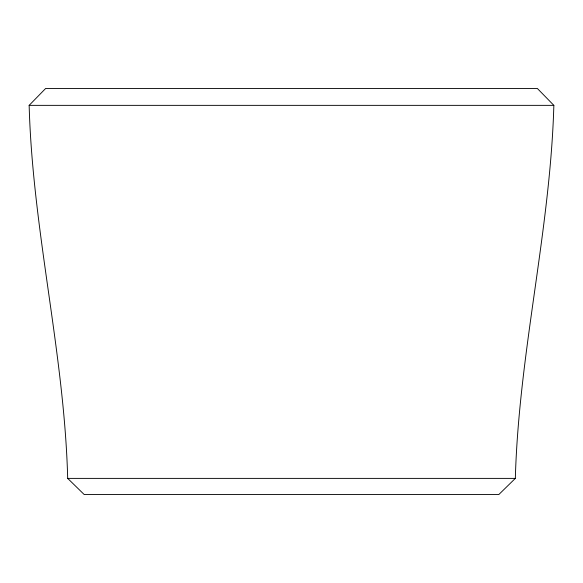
<?xml version="1.0" encoding="UTF-8"?>
<svg xmlns="http://www.w3.org/2000/svg" width="583" height="583" viewBox="0 0 583 583"><rect width="100%" height="100%" fill="white"/><g stroke="black" fill="none" stroke-linecap="round" stroke-linejoin="round"><path stroke-width="0.87" d="M515.336 478.388C518.783 353.16 550.286 230.569 553.85 105.355L537.315 88.434L45.685 88.434L29.15 105.355C32.561 230.584 64.385 353.152 67.686 478.388L84.222 494.566L498.8 494.566L515.336 478.388L67.686 478.388M553.85 105.355L29.15 105.355"/></g></svg>
